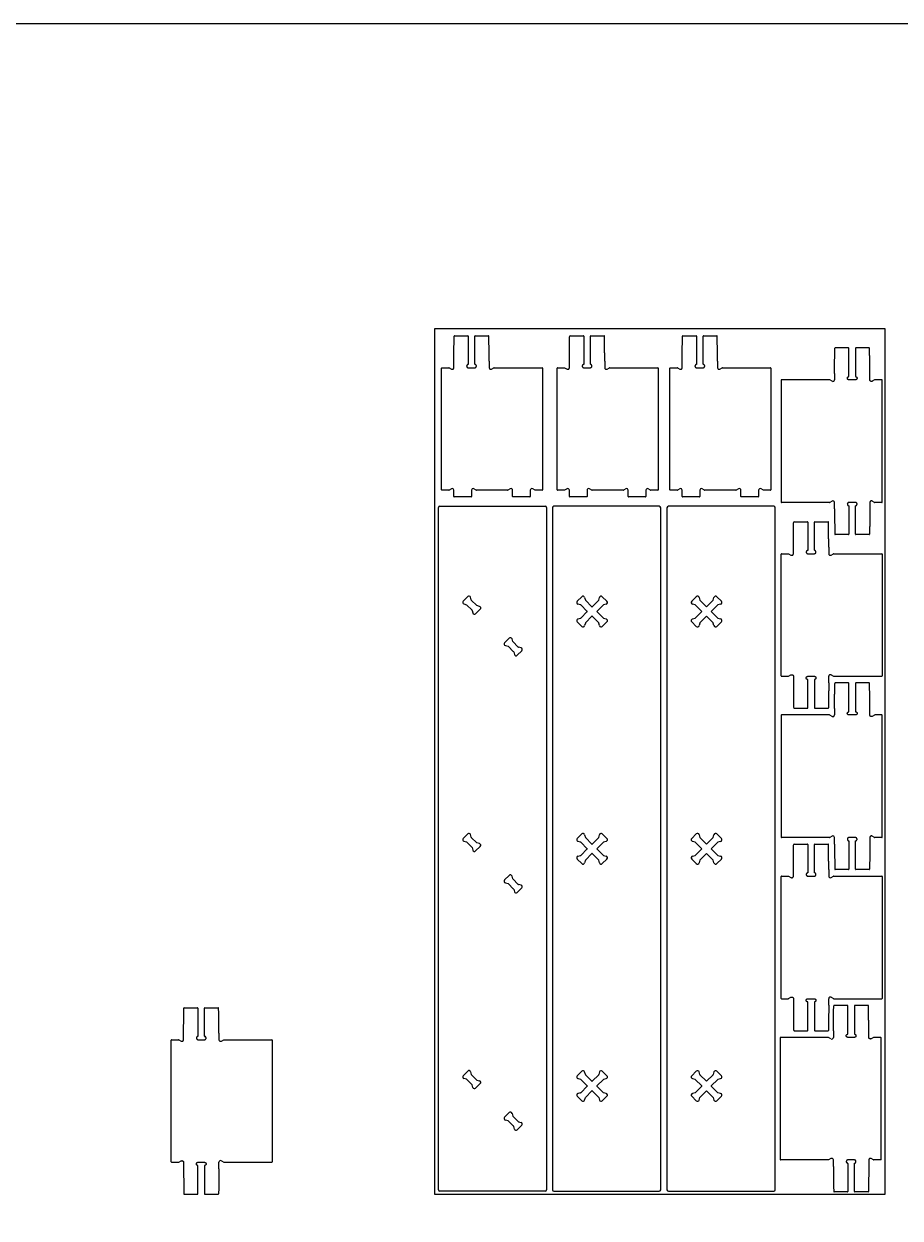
# Model space of a CAD drawing. Header units: millimetres. Extents: x -4641 to 5704, y -3753 to 2864.
# Drawn here: x 519 to 2949, y -448 to 2864 of the extents above; entities that cross this region are included whole.
import ezdxf

# ---------------------------------------------------------------- set-up
doc = ezdxf.new("R2010")
doc.units = ezdxf.units.MM
doc.header["$MEASUREMENT"] = 0
doc.layers.add('Default', color=18, linetype='Continuous', true_color=0x000000)
doc.layers.add('Layer 02', color=1, linetype='Continuous', true_color=0xff0000)

msp = doc.modelspace()

# ---------------------------------------------------------------- linework, layer by layer
at = {"layer": 'Default'}
for p, q in [((1713.5, 1998.9), (1750.6, 1998.9)), ((1751.6, 1997.9), (1751.6, 1919.7)), ((1769.9, 1919.7), (1769.9, 1997.9)), ((1770.9, 1998.9), (1808, 1998.9)), ((2034, 1998.9), (2071.2, 1998.9)), ((2072.2, 1997.9), (2072.2, 1919.7)), ((2090.5, 1919.7), (2090.5, 1997.9)), ((2091.5, 1998.9), (2128.6, 1998.9)), ((2346.7, 1998.9), (2383.8, 1998.9)), ((2384.8, 1997.9), (2384.8, 1919.7)), ((2403.1, 1919.7), (2403.1, 1997.9)), ((2404.1, 1998.9), (2441.2, 1998.9)), ((2806.3, 1965.1), (2769.2, 1965.1)), ((2807.3, 1885.9), (2807.3, 1964.1)), ((2825.6, 1964.1), (2825.6, 1885.9)), ((2863.7, 1965.1), (2826.6, 1965.1)), ((1809.8, 1928.2), (1809.8, 1910.2)), ((2130.3, 1928.2), (2130.3, 1910.2)), ((2443, 1928.2), (2443, 1910.2)), ((1677.8, 1571.2), (1677.8, 1909.2)), ((1678.8, 1910.2), (1698, 1910.2)), ((1698.5, 1910.1), (1705, 1906.3)), ((1751.8, 1910.2), (1769.8, 1910.2)), ((1816.5, 1906.3), (1823, 1910.1)), ((1823.5, 1910.2), (1956.8, 1910.2)), ((1957.8, 1909.2), (1957.8, 1571.2)), ((1998.3, 1571.2), (1998.3, 1909.2)), ((1999.3, 1910.2), (2018.5, 1910.2)), ((2019, 1910.1), (2025.6, 1906.3)), ((2072.3, 1910.2), (2090.3, 1910.2)), ((2137.1, 1906.3), (2143.6, 1910.1)), ((2144.1, 1910.2), (2277.3, 1910.2)), ((2278.3, 1909.2), (2278.3, 1571.2)), ((2311, 1571.2), (2311, 1909.2)), ((2312, 1910.2), (2331.2, 1910.2)), ((2331.7, 1910.1), (2338.2, 1906.3)), ((2385, 1910.2), (2403, 1910.2)), ((2449.7, 1906.3), (2456.3, 1910.1)), ((2456.7, 1910.2), (2590, 1910.2)), ((2591, 1909.2), (2591, 1571.2)), ((2767.5, 1894.4), (2767.5, 1876.4)), ((2619.5, 1875.4), (2619.5, 1537.4)), ((2753.7, 1876.4), (2620.5, 1876.4)), ((2760.7, 1872.5), (2754.2, 1876.2)), ((2825.5, 1876.4), (2807.5, 1876.4)), ((2878.7, 1876.2), (2872.2, 1872.5)), ((2898.5, 1876.4), (2879.2, 1876.4)), ((2899.5, 1537.4), (2899.5, 1875.4)), ((1698, 1570.2), (1678.8, 1570.2)), ((1705, 1574.1), (1698.5, 1570.3)), ((1711.8, 1553.2), (1711.8, 1570.2)), ((1760.8, 1570.2), (1760.8, 1553.2)), ((1774, 1570.3), (1767.5, 1574.1)), ((1861, 1570.2), (1774.5, 1570.2)), ((1868, 1574.1), (1861.5, 1570.3)), ((1874.8, 1553.2), (1874.8, 1570.2)), ((1923.8, 1570.2), (1923.8, 1553.2)), ((1937, 1570.3), (1930.5, 1574.1)), ((1956.8, 1570.2), (1937.5, 1570.2)), ((2018.5, 1570.2), (1999.3, 1570.2)), ((2025.6, 1574.1), (2019, 1570.3)), ((2032.3, 1553.2), (2032.3, 1570.2)), ((2081.3, 1570.2), (2081.3, 1553.2)), ((2094.6, 1570.3), (2088.1, 1574.1)), ((2181.5, 1570.2), (2095.1, 1570.2)), ((2188.6, 1574.1), (2182, 1570.3)), ((2195.3, 1553.2), (2195.3, 1570.2)), ((2244.3, 1570.2), (2244.3, 1553.2)), ((2257.6, 1570.3), (2251.1, 1574.1)), ((2277.3, 1570.2), (2258.1, 1570.2)), ((2331.2, 1570.2), (2312, 1570.2)), ((2338.2, 1574.1), (2331.7, 1570.3)), ((2345, 1553.2), (2345, 1570.2)), ((2394, 1570.2), (2394, 1553.2)), ((2407.3, 1570.3), (2400.7, 1574.1)), ((2494.2, 1570.2), (2407.7, 1570.2)), ((2501.2, 1574.1), (2494.7, 1570.3)), ((2508, 1553.2), (2508, 1570.2)), ((2557, 1570.2), (2557, 1553.2)), ((2570.3, 1570.3), (2563.7, 1574.1)), ((2590, 1570.2), (2570.7, 1570.2)), ((1759.8, 1552.2), (1712.8, 1552.2)), ((1922.8, 1552.2), (1875.8, 1552.2)), ((2281.4, 1525.9), (1989.4, 1525.9)), ((2080.3, 1552.2), (2033.3, 1552.2)), ((2243.3, 1552.2), (2196.3, 1552.2)), ((2598.9, 1525.9), (2306.9, 1525.9)), ((2393, 1552.2), (2346, 1552.2)), ((2556, 1552.2), (2509, 1552.2)), ((2753.7, 1536.4), (2620.5, 1536.4)), ((2760.7, 1540.3), (2754.2, 1536.5)), ((2767.5, 1518.4), (2767.5, 1536.4)), ((2807.3, 1526.9), (2807.3, 1448.6)), ((2825.5, 1536.4), (2807.5, 1536.4)), ((2825.6, 1448.6), (2825.6, 1526.9)), ((2878.7, 1536.5), (2872.2, 1540.3)), ((2898.5, 1536.4), (2879.2, 1536.4)), ((1985.4, 1521.9), (1985.4, -370.1)), ((2285.4, -370.1), (2285.4, 1521.9)), ((2302.9, 1521.9), (2302.9, -370.1)), ((2602.9, -370.1), (2602.9, 1521.9)), ((2655.2, 1483), (2692.3, 1483)), ((2693.3, 1482), (2693.3, 1403.7)), ((2711.6, 1403.7), (2711.6, 1482)), ((2712.6, 1483), (2749.7, 1483)), ((2806.3, 1447.6), (2769.2, 1447.6)), ((2863.7, 1447.6), (2826.6, 1447.6)), ((2619.5, 1055.3), (2619.5, 1393.3)), ((2620.5, 1394.3), (2639.7, 1394.3)), ((2640.2, 1394.1), (2646.7, 1390.4)), ((2693.5, 1394.3), (2711.5, 1394.3)), ((2751.5, 1412.3), (2751.5, 1394.3)), ((2758.2, 1390.4), (2764.7, 1394.1)), ((2765.2, 1394.3), (2898.5, 1394.3)), ((2899.5, 1393.3), (2899.5, 1055.3)), ((1750.2, 1275.4), (1737.5, 1262.7)), ((1759.9, 1266), (1758, 1273.3)), ((1775.3, 1250.5), (1760.2, 1265.7)), ((2054, 1262.3), (2066.7, 1275)), ((2074.5, 1272.9), (2076.5, 1265.6)), ((2076.7, 1265.2), (2094.9, 1247.1)), ((2095.4, 1247.1), (2113.6, 1265.2)), ((2113.8, 1265.6), (2115.7, 1272.9)), ((2123.5, 1275), (2136.2, 1262.3)), ((2371.4, 1262.3), (2384.2, 1275)), ((2391.9, 1272.9), (2393.9, 1265.6)), ((2394.1, 1265.2), (2412.3, 1247.1)), ((2412.8, 1247.1), (2431, 1265.2)), ((2431.2, 1265.6), (2433.2, 1272.9)), ((2440.9, 1275), (2453.7, 1262.3)), ((1739.6, 1254.9), (1746.8, 1252.9)), ((1747.2, 1252.7), (1762.4, 1237.5)), ((1762.6, 1237.2), (1764.6, 1229.9)), ((1772.3, 1227.8), (1785.1, 1240.5)), ((1783, 1248.3), (1775.7, 1250.3)), ((2063.4, 1252.5), (2056.1, 1254.5)), ((2081.9, 1234.1), (2063.8, 1252.3)), ((2063.8, 1215.4), (2081.9, 1233.6)), ((2126.5, 1252.3), (2108.3, 1234.1)), ((2108.3, 1233.6), (2126.5, 1215.4)), ((2134.2, 1254.5), (2126.9, 1252.5)), ((2380.8, 1252.5), (2373.5, 1254.5)), ((2399.4, 1234.1), (2381.2, 1252.3)), ((2381.2, 1215.4), (2399.4, 1233.6)), ((2443.9, 1252.3), (2425.7, 1234.1)), ((2425.7, 1233.6), (2443.9, 1215.4)), ((2451.6, 1254.5), (2444.3, 1252.5)), ((2066.7, 1192.8), (2054, 1205.5)), ((2056.1, 1213.3), (2063.4, 1215.2)), ((2076.5, 1202.1), (2074.5, 1194.8)), ((2094.9, 1220.7), (2076.7, 1202.5)), ((2113.6, 1202.5), (2095.4, 1220.7)), ((2115.7, 1194.8), (2113.8, 1202.1)), ((2136.2, 1205.5), (2123.5, 1192.8)), ((2126.9, 1215.2), (2134.2, 1213.3)), ((2384.2, 1192.8), (2371.4, 1205.5)), ((2373.5, 1213.3), (2380.8, 1215.2)), ((2393.9, 1202.1), (2391.9, 1194.8)), ((2412.3, 1220.7), (2394.1, 1202.5)), ((2431, 1202.5), (2412.8, 1220.7)), ((2433.2, 1194.8), (2431.2, 1202.1)), ((2453.7, 1205.5), (2440.9, 1192.8)), ((2444.3, 1215.2), (2451.6, 1213.3)), ((1865.5, 1160.1), (1852.7, 1147.4)), ((1854.8, 1139.6), (1862.1, 1137.7)), ((1862.5, 1137.5), (1877.6, 1122.3)), ((1875.2, 1150.8), (1873.2, 1158.1)), ((1890.6, 1135.2), (1875.4, 1150.4)), ((1898.2, 1133.1), (1891, 1135)), ((1877.9, 1121.9), (1879.8, 1114.6)), ((1887.6, 1112.5), (1900.3, 1125.3)), ((2620.5, 1054.3), (2639.7, 1054.3)), ((2640.2, 1054.4), (2646.7, 1058.2)), ((2693.3, 966.5), (2693.3, 1044.8)), ((2693.5, 1054.3), (2711.5, 1054.3)), ((2711.6, 1044.8), (2711.6, 966.5)), ((2751.5, 1036.3), (2751.5, 1054.3)), ((2758.2, 1058.2), (2764.7, 1054.4)), ((2765.2, 1054.3), (2898.5, 1054.3)), ((2806.3, 1035.7), (2769.2, 1035.7)), ((2807.3, 956.4), (2807.3, 1034.7)), ((2825.6, 1034.7), (2825.6, 956.4)), ((2863.7, 1035.7), (2826.6, 1035.7)), ((2655.2, 965.5), (2692.3, 965.5)), ((2712.6, 965.5), (2749.7, 965.5)), ((2767.5, 965), (2767.5, 947)), ((2619.5, 946), (2619.5, 608)), ((2753.7, 947), (2620.5, 947)), ((2760.7, 943.1), (2754.2, 946.8)), ((2825.5, 947), (2807.5, 947)), ((2878.7, 946.8), (2872.2, 943.1)), ((2898.5, 947), (2879.2, 947)), ((2899.5, 608), (2899.5, 946)), ((1750.2, 617.4), (1737.5, 604.6)), ((1739.6, 596.9), (1746.8, 594.9)), ((1759.9, 608), (1758, 615.3)), ((1775.3, 592.5), (1760.2, 607.6)), ((2054, 604.2), (2066.7, 617)), ((2063.4, 594.5), (2056.1, 596.5)), ((2074.5, 614.9), (2076.5, 607.6)), ((2076.7, 607.2), (2094.9, 589)), ((2095.4, 589), (2113.6, 607.2)), ((2113.8, 607.6), (2115.7, 614.9)), ((2123.5, 617), (2136.2, 604.2)), ((2134.2, 596.5), (2126.9, 594.5)), ((2371.4, 604.2), (2384.2, 617)), ((2380.8, 594.5), (2373.5, 596.5)), ((2391.9, 614.9), (2393.9, 607.6)), ((2394.1, 607.2), (2412.3, 589)), ((2412.8, 589), (2431, 607.2)), ((2431.2, 607.6), (2433.2, 614.9)), ((2440.9, 617), (2453.7, 604.2)), ((2451.6, 596.5), (2444.3, 594.5)), ((2753.7, 607), (2620.5, 607)), ((2760.7, 610.9), (2754.2, 607.1)), ((2767.5, 589), (2767.5, 607)), ((2807.3, 597.5), (2807.3, 519.2)), ((2825.5, 607), (2807.5, 607)), ((2825.6, 519.2), (2825.6, 597.5)), ((2878.7, 607.1), (2872.2, 610.9)), ((2898.5, 607), (2879.2, 607)), ((1747.2, 594.7), (1762.4, 579.5)), ((1762.6, 579.2), (1764.6, 571.9)), ((1772.3, 569.8), (1785.1, 582.5)), ((1783, 590.3), (1775.7, 592.3)), ((2081.9, 576.1), (2063.8, 594.3)), ((2063.8, 557.4), (2081.9, 575.6)), ((2126.5, 594.3), (2108.3, 576.1)), ((2108.3, 575.6), (2126.5, 557.4)), ((2399.4, 576.1), (2381.2, 594.3)), ((2381.2, 557.4), (2399.4, 575.6)), ((2443.9, 594.3), (2425.7, 576.1)), ((2425.7, 575.6), (2443.9, 557.4)), ((2655.2, 588.8), (2692.3, 588.8)), ((2693.3, 587.8), (2693.3, 509.5)), ((2711.6, 509.5), (2711.6, 587.8)), ((2712.6, 588.8), (2749.7, 588.8)), ((2066.7, 534.7), (2054, 547.5)), ((2056.1, 555.2), (2063.4, 557.2)), ((2076.5, 544.1), (2074.5, 536.8)), ((2094.9, 562.7), (2076.7, 544.5)), ((2113.6, 544.5), (2095.4, 562.7)), ((2115.7, 536.8), (2113.8, 544.1)), ((2136.2, 547.5), (2123.5, 534.7)), ((2126.9, 557.2), (2134.2, 555.2)), ((2384.2, 534.7), (2371.4, 547.5)), ((2373.5, 555.2), (2380.8, 557.2)), ((2393.9, 544.1), (2391.9, 536.8)), ((2412.3, 562.7), (2394.1, 544.5)), ((2431, 544.5), (2412.8, 562.7)), ((2433.2, 536.8), (2431.2, 544.1)), ((2453.7, 547.5), (2440.9, 534.7)), ((2444.3, 557.2), (2451.6, 555.2)), ((1865.5, 502.1), (1852.7, 489.4)), ((1875.2, 492.8), (1873.2, 500)), ((2619.5, 161.1), (2619.5, 499.1)), ((2620.5, 500.1), (2639.7, 500.1)), ((2640.2, 499.9), (2646.7, 496.2)), ((2693.5, 500.1), (2711.5, 500.1)), ((2751.5, 518.1), (2751.5, 500.1)), ((2758.2, 496.2), (2764.7, 499.9)), ((2765.2, 500.1), (2898.5, 500.1)), ((2806.3, 518.2), (2769.2, 518.2)), ((2863.7, 518.2), (2826.6, 518.2)), ((2899.5, 499.1), (2899.5, 161.1)), ((1854.8, 481.6), (1862.1, 479.7)), ((1862.5, 479.4), (1877.6, 464.3)), ((1890.6, 477.2), (1875.4, 492.4)), ((1877.9, 463.9), (1879.8, 456.6)), ((1887.6, 454.5), (1900.3, 467.3)), ((1898.2, 475), (1891, 477)), ((964, 135.2), (1001.1, 135.2)), ((1002.1, 134.2), (1002.1, 55.9)), ((1020.4, 55.9), (1020.4, 134.2)), ((1021.4, 135.2), (1058.5, 135.2)), ((2620.5, 160.1), (2639.7, 160.1)), ((2640.2, 160.2), (2646.7, 164)), ((2693.3, 72.3), (2693.3, 150.6)), ((2693.5, 160.1), (2711.5, 160.1)), ((2711.6, 150.6), (2711.6, 72.3)), ((2751.5, 142.1), (2751.5, 160.1)), ((2758.2, 164), (2764.7, 160.2)), ((2765.2, 160.1), (2898.5, 160.1)), ((2803.3, 141.5), (2766.2, 141.5)), ((2804.3, 62.2), (2804.3, 140.5)), ((2822.6, 140.5), (2822.6, 62.2)), ((2860.7, 141.5), (2823.6, 141.5)), ((2655.2, 71.3), (2692.3, 71.3)), ((2712.6, 71.3), (2749.7, 71.3)), ((2764.5, 70.8), (2764.5, 52.8)), ((928.3, -292.6), (928.3, 45.4)), ((929.3, 46.4), (948.5, 46.4)), ((949, 46.3), (955.5, 42.5)), ((1002.3, 46.4), (1020.3, 46.4)), ((1060.3, 64.4), (1060.3, 46.4)), ((1067, 42.5), (1073.5, 46.3)), ((1074, 46.4), (1207.3, 46.4)), ((1208.3, 45.4), (1208.3, -292.6)), ((2616.5, 51.8), (2616.5, -286.2)), ((2750.7, 52.8), (2617.5, 52.8)), ((2757.7, 48.9), (2751.2, 52.6)), ((2822.5, 52.8), (2804.5, 52.8)), ((2875.7, 52.6), (2869.2, 48.9)), ((2895.5, 52.8), (2876.2, 52.8)), ((2896.5, -286.2), (2896.5, 51.8)), ((1737.5, -53.4), (1750.2, -40.6)), ((1746.8, -63.1), (1739.6, -61.1)), ((1762.4, -78.5), (1747.2, -63.3)), ((1758, -42.7), (1759.9, -50)), ((1760.2, -50.4), (1775.3, -65.5)), ((1775.7, -65.8), (1783, -67.7)), ((2066.7, -41), (2054, -53.8)), ((2056.1, -61.6), (2063.4, -63.5)), ((2063.8, -63.7), (2081.9, -81.9)), ((2076.5, -50.4), (2074.5, -43.1)), ((2094.9, -69), (2076.7, -50.8)), ((2113.6, -50.8), (2095.4, -69)), ((2108.3, -81.9), (2126.5, -63.7)), ((2115.7, -43.1), (2113.8, -50.4)), ((2136.2, -53.8), (2123.5, -41)), ((2126.9, -63.5), (2134.2, -61.6)), ((2384.2, -41), (2371.4, -53.8)), ((2373.5, -61.6), (2380.8, -63.5)), ((2381.2, -63.7), (2399.4, -81.9)), ((2393.9, -50.4), (2391.9, -43.1)), ((2412.3, -69), (2394.1, -50.8)), ((2431, -50.8), (2412.8, -69)), ((2425.7, -81.9), (2443.9, -63.7)), ((2433.2, -43.1), (2431.2, -50.4)), ((2453.7, -53.8), (2440.9, -41)), ((2444.3, -63.5), (2451.6, -61.6)), ((1764.6, -86.1), (1762.6, -78.9)), ((1785.1, -75.5), (1772.3, -88.2)), ((2081.9, -82.4), (2063.8, -100.6)), ((2076.7, -113.5), (2094.9, -95.4)), ((2095.4, -95.4), (2113.6, -113.5)), ((2126.5, -100.6), (2108.3, -82.4)), ((2399.4, -82.4), (2381.2, -100.6)), ((2394.1, -113.5), (2412.3, -95.4)), ((2412.8, -95.4), (2431, -113.5)), ((2443.9, -100.6), (2425.7, -82.4)), ((2054, -110.6), (2066.7, -123.3)), ((2063.4, -100.8), (2056.1, -102.8)), ((2074.5, -121.2), (2076.5, -113.9)), ((2113.8, -113.9), (2115.7, -121.2)), ((2123.5, -123.3), (2136.2, -110.6)), ((2134.2, -102.8), (2126.9, -100.8)), ((2371.4, -110.6), (2384.2, -123.3)), ((2380.8, -100.8), (2373.5, -102.8)), ((2391.9, -121.2), (2393.9, -113.9)), ((2431.2, -113.9), (2433.2, -121.2)), ((2440.9, -123.3), (2453.7, -110.6)), ((2451.6, -102.8), (2444.3, -100.8)), ((1852.7, -168.6), (1865.5, -155.9)), ((1873.2, -158), (1875.2, -165.3)), ((1862.1, -178.4), (1854.8, -176.4)), ((1877.6, -193.7), (1862.5, -178.6)), ((1875.4, -165.6), (1890.6, -180.8)), ((1879.8, -201.4), (1877.9, -194.1)), ((1900.3, -190.8), (1887.6, -203.5)), ((1891, -181), (1898.2, -183)), ((929.3, -293.6), (948.5, -293.6)), ((949, -293.4), (955.5, -289.7)), ((1002.3, -293.6), (1020.3, -293.6)), ((1060.3, -311.6), (1060.3, -293.6)), ((1067, -289.7), (1073.5, -293.4)), ((1074, -293.6), (1207.3, -293.6)), ((2750.7, -287.2), (2617.5, -287.2)), ((2757.7, -283.3), (2751.2, -287.1)), ((2764.5, -305.2), (2764.5, -287.2)), ((2804.3, -296.7), (2804.3, -375)), ((2822.5, -287.2), (2804.5, -287.2)), ((2822.6, -375), (2822.6, -296.7)), ((2875.7, -287.1), (2869.2, -283.3)), ((2895.5, -287.2), (2876.2, -287.2)), ((1002.1, -381.3), (1002.1, -303)), ((1020.4, -303), (1020.4, -381.3)), ((964, -382.3), (1001.1, -382.3)), ((1021.4, -382.3), (1058.5, -382.3)), ((1989.4, -374.1), (2281.4, -374.1)), ((2306.9, -374.1), (2598.9, -374.1)), ((2803.3, -376), (2766.2, -376)), ((2860.7, -376), (2823.6, -376))]:
    msp.add_line(p, q, dxfattribs=at)
for points in [[(1672.9, 1526.3), (1964.9, 1526.3)], [(1668.9, -369.7), (1668.9, 1522.3)], [(1968.9, 1522.3), (1968.9, -369.7)], [(1964.9, -373.7), (1672.9, -373.7)]]:
    msp.add_lwpolyline(points, dxfattribs=at)
for centre, radius, start, end in [((1713.5, 1997.9), 1, 90, 179.3999), ((1750.6, 1997.9), 1, 0, 90), ((1770.9, 1997.9), 1, 90, 180), ((1808, 1997.9), 1, 0.6001, 90), ((2034, 1997.9), 1, 90, 179.3999), ((2071.2, 1997.9), 1, 0, 90), ((2091.5, 1997.9), 1, 90, 180), ((2128.6, 1997.9), 1, 0.6001, 90), ((2346.7, 1997.9), 1, 90, 179.3999), ((2383.8, 1997.9), 1, 0, 90), ((2404.1, 1997.9), 1, 90, 180), ((2441.2, 1997.9), 1, 0.6001, 90), ((2769.2, 1964.1), 1, 90, 179.3999), ((2806.3, 1964.1), 1, 0, 90), ((2826.6, 1964.1), 1, 90, 180), ((2863.7, 1964.1), 1, 0.6001, 90), ((1678.8, 1909.2), 1, 90, 180), ((1698, 1909.2), 1, 60.0416, 89.9999), ((1770.4, 1919.7), 0.5, 180, 264.2608), ((1814.3, 1910.2), 4.5, 180, 299.9585), ((1823.5, 1909.2), 1, 90.0001, 119.9584), ((1956.8, 1909.2), 1, 0, 90), ((1999.3, 1909.2), 1, 90, 180), ((2018.5, 1909.2), 1, 60.0416, 89.9999), ((2091, 1919.7), 0.5, 180, 264.2608), ((2134.8, 1910.2), 4.5, 180, 299.9585), ((2144.1, 1909.2), 1, 90.0001, 119.9584), ((2277.3, 1909.2), 1, 0, 90), ((2312, 1909.2), 1, 90, 180), ((2331.2, 1909.2), 1, 60.0416, 89.9999), ((2403.6, 1919.7), 0.5, 180, 264.2608), ((2447.5, 1910.2), 4.5, 180, 299.9585), ((2456.7, 1909.2), 1, 90.0001, 119.9584), ((2590, 1909.2), 1, 0, 90), ((2620.5, 1875.4), 1, 90, 180), ((2753.7, 1875.4), 1, 60.0416, 89.9999), ((2763, 1876.4), 4.5, 240.0415, 0), ((2806.8, 1885.9), 0.5, 275.7392, 360), ((2879.2, 1875.4), 1, 90.0001, 119.9584), ((2898.5, 1875.4), 1, 0, 90), ((1678.8, 1571.2), 1, 180, 270), ((1698, 1571.2), 1, 270, 299.9584), ((1707.3, 1570.2), 4.5, 360, 119.9585), ((1765.3, 1570.2), 4.5, 60.0415, 180), ((1774.5, 1571.2), 1, 240.0416, 270), ((1861, 1571.2), 1, 270, 299.9584), ((1870.3, 1570.2), 4.5, 360, 119.9585), ((1928.3, 1570.2), 4.5, 60.0415, 180), ((1937.5, 1571.2), 1, 240.0416, 270), ((1956.8, 1571.2), 1, 270, 0), ((1999.3, 1571.2), 1, 180, 270), ((2018.5, 1571.2), 1, 270, 299.9584), ((2027.8, 1570.2), 4.5, 360, 119.9585), ((2085.8, 1570.2), 4.5, 60.0415, 180), ((2095.1, 1571.2), 1, 240.0416, 270), ((2181.5, 1571.2), 1, 270, 299.9584), ((2190.8, 1570.2), 4.5, 360, 119.9585), ((2248.8, 1570.2), 4.5, 60.0415, 180), ((2258.1, 1571.2), 1, 240.0416, 270), ((2277.3, 1571.2), 1, 270, 0), ((2312, 1571.2), 1, 180, 270), ((2331.2, 1571.2), 1, 270, 299.9584), ((2340.5, 1570.2), 4.5, 360, 119.9585), ((2398.5, 1570.2), 4.5, 60.0415, 180), ((2407.7, 1571.2), 1, 240.0416, 270), ((2494.2, 1571.2), 1, 270, 299.9584), ((2503.5, 1570.2), 4.5, 360, 119.9585), ((2561.5, 1570.2), 4.5, 60.0415, 180), ((2570.7, 1571.2), 1, 240.0416, 270), ((2590, 1571.2), 1, 270, 0), ((1672.9, 1522.3), 4, 90, 180), ((1712.8, 1553.2), 1, 180, 270), ((1759.8, 1553.2), 1, 270, 0), ((1875.8, 1553.2), 1, 180, 270), ((1922.8, 1553.2), 1, 270, 360), ((1964.9, 1522.3), 4, 360, 90), ((1989.4, 1521.9), 4, 90, 180), ((2033.3, 1553.2), 1, 180, 270), ((2080.3, 1553.2), 1, 270, 0), ((2196.3, 1553.2), 1, 180, 270), ((2243.3, 1553.2), 1, 270, 360), ((2281.4, 1521.9), 4, 0, 90), ((2306.9, 1521.9), 4, 90, 180), ((2346, 1553.2), 1, 180, 270), ((2393, 1553.2), 1, 270, 0), ((2509, 1553.2), 1, 180, 270), ((2556, 1553.2), 1, 270, 360), ((2598.9, 1521.9), 4, 0, 90), ((2620.5, 1537.4), 1, 180, 270), ((2753.7, 1537.4), 1, 270.0001, 299.9584), ((2763, 1536.4), 4.5, 360, 119.9585), ((2806.8, 1526.9), 0.5, 0, 84.2608), ((2879.2, 1537.4), 1, 240.0416, 269.9999), ((2898.5, 1537.4), 1, 270, 360), ((2655.2, 1482), 1, 90, 179.3999), ((2692.3, 1482), 1, 0, 90), ((2712.6, 1482), 1, 90, 180), ((2749.7, 1482), 1, 0.6001, 90), ((2769.2, 1448.6), 1, 180.6001, 270), ((2806.3, 1448.6), 1, 270, 360), ((2826.6, 1448.6), 1, 180, 270), ((2863.7, 1448.6), 1, 270, 359.3999), ((2620.5, 1393.3), 1, 90, 180), ((2639.7, 1393.3), 1, 60.0416, 89.9999), ((2712.1, 1403.7), 0.5, 180, 264.2608), ((2756, 1394.3), 4.5, 180, 299.9585), ((2765.2, 1393.3), 1, 90.0001, 119.9584), ((2898.5, 1393.3), 1, 0, 90), ((1740.8, 1259.4), 4.65, 135, 254.9584), ((1753.5, 1272.1), 4.65, 15.0415, 135), ((1760.8, 1266.3), 0.85, 195.0416, 225), ((2057.3, 1259), 4.65, 135, 194.9793), ((2070, 1271.7), 4.65, 15.0415, 135), ((2077.3, 1265.8), 0.85, 195.0416, 225), ((2113, 1265.8), 0.85, 315, 344.9584), ((2120.2, 1271.7), 4.65, 104.9793, 164.9585), ((2120.2, 1271.7), 4.65, 45, 104.9793), ((2133, 1259), 4.65, 285.0415, 45), ((2374.7, 1259), 4.65, 135, 194.9793), ((2387.5, 1271.7), 4.65, 15.0415, 135), ((2394.7, 1265.8), 0.85, 195.0416, 225), ((2430.4, 1265.8), 0.85, 315, 344.9584), ((2437.7, 1271.7), 4.65, 104.9793, 164.9585), ((2437.7, 1271.7), 4.65, 45, 104.9793), ((2450.4, 1259), 4.65, 285.0415, 45), ((1746.6, 1252.1), 0.85, 45, 74.9584), ((1761.8, 1236.9), 0.85, 15.0416, 45), ((1769, 1231.1), 4.65, 195.0415, 315), ((1775.9, 1251.1), 0.85, 225, 254.9584), ((1781.8, 1243.8), 4.65, 14.9793, 74.9585), ((1781.8, 1243.8), 4.65, 315, 14.9793), ((2057.3, 1259), 4.65, 194.9793, 254.9585), ((2063.2, 1251.7), 0.85, 45, 74.9584), ((2081.7, 1233.9), 0.35, 315, 45), ((2095.1, 1247.3), 0.35, 225, 315), ((2108.6, 1233.9), 0.35, 135, 225), ((2127.1, 1251.7), 0.85, 105.0416, 135), ((2374.7, 1259), 4.65, 194.9793, 254.9585), ((2380.6, 1251.7), 0.85, 45, 74.9584), ((2399.1, 1233.9), 0.35, 315, 45), ((2412.6, 1247.3), 0.35, 225, 315), ((2426, 1233.9), 0.35, 135, 225), ((2444.5, 1251.7), 0.85, 105.0416, 135), ((2057.3, 1208.8), 4.65, 105.0415, 225), ((2063.2, 1216), 0.85, 285.0416, 315), ((2070, 1196), 4.65, 225, 284.9793), ((2070, 1196), 4.65, 284.9793, 344.9585), ((2077.3, 1201.9), 0.85, 135, 164.9584), ((2095.1, 1220.4), 0.35, 45, 135), ((2113, 1201.9), 0.85, 15.0416, 45), ((2120.2, 1196), 4.65, 195.0415, 315), ((2127.1, 1216), 0.85, 225, 254.9584), ((2133, 1208.8), 4.65, 14.9793, 74.9585), ((2133, 1208.8), 4.65, 315, 14.9793), ((2374.7, 1208.8), 4.65, 105.0415, 225), ((2380.6, 1216), 0.85, 285.0416, 315), ((2387.5, 1196), 4.65, 225, 284.9793), ((2387.5, 1196), 4.65, 284.9793, 344.9585), ((2394.7, 1201.9), 0.85, 135, 164.9584), ((2412.6, 1220.4), 0.35, 45, 135), ((2430.4, 1201.9), 0.85, 15.0416, 45), ((2437.7, 1196), 4.65, 195.0415, 315), ((2444.5, 1216), 0.85, 225, 254.9584), ((2450.4, 1208.8), 4.65, 14.9793, 74.9585), ((2450.4, 1208.8), 4.65, 315, 14.9793), ((1868.7, 1156.8), 4.65, 15.0415, 135), ((1856, 1144.1), 4.65, 135, 254.9584), ((1861.9, 1136.9), 0.85, 45, 74.9584), ((1876, 1151), 0.85, 195.0416, 225), ((1891.2, 1135.8), 0.85, 225, 254.9584), ((1897, 1128.6), 4.65, 14.9793, 74.9585), ((1897, 1128.6), 4.65, 315, 14.9793), ((1877, 1121.7), 0.85, 15.0416, 45), ((1884.3, 1115.8), 4.65, 195.0415, 315), ((2620.5, 1055.3), 1, 180, 270), ((2639.7, 1055.3), 1, 270.0001, 299.9584), ((2712.1, 1044.8), 0.5, 95.7392, 180), ((2756, 1054.3), 4.5, 60.0415, 180), ((2765.2, 1055.3), 1, 240.0416, 269.9999), ((2769.2, 1034.7), 1, 90, 179.3999), ((2806.3, 1034.7), 1, 0, 90), ((2826.6, 1034.7), 1, 90, 180), ((2863.7, 1034.7), 1, 0.6001, 90), ((2898.5, 1055.3), 1, 270, 0), ((2655.2, 966.5), 1, 180.6001, 270), ((2692.3, 966.5), 1, 270, 360), ((2712.6, 966.5), 1, 180, 270), ((2749.7, 966.5), 1, 270, 359.3999), ((2620.5, 946), 1, 90, 180), ((2753.7, 946), 1, 60.0416, 89.9999), ((2763, 947), 4.5, 240.0415, 0), ((2806.8, 956.4), 0.5, 275.7392, 360), ((2879.2, 946), 1, 90.0001, 119.9584), ((2898.5, 946), 1, 0, 90), ((1740.8, 601.4), 4.65, 135, 254.9584), ((1753.5, 614.1), 4.65, 15.0415, 135), ((1760.8, 608.2), 0.85, 195.0416, 225), ((2057.3, 601), 4.65, 135, 194.9793), ((2057.3, 601), 4.65, 194.9793, 254.9585), ((2070, 613.7), 4.65, 15.0415, 135), ((2077.3, 607.8), 0.85, 195.0416, 225), ((2113, 607.8), 0.85, 315, 344.9584), ((2120.2, 613.7), 4.65, 104.9793, 164.9585), ((2120.2, 613.7), 4.65, 45, 104.9793), ((2133, 601), 4.65, 285.0415, 45), ((2374.7, 601), 4.65, 135, 194.9793), ((2374.7, 601), 4.65, 194.9793, 254.9585), ((2387.5, 613.7), 4.65, 15.0415, 135), ((2394.7, 607.8), 0.85, 195.0416, 225), ((2430.4, 607.8), 0.85, 315, 344.9584), ((2437.7, 613.7), 4.65, 104.9793, 164.9585), ((2437.7, 613.7), 4.65, 45, 104.9793), ((2450.4, 601), 4.65, 285.0415, 45), ((2620.5, 608), 1, 180, 270), ((2753.7, 608), 1, 270.0001, 299.9584), ((2763, 607), 4.5, 360, 119.9585), ((2806.8, 597.5), 0.5, 0, 84.2608), ((2879.2, 608), 1, 240.0416, 269.9999), ((2898.5, 608), 1, 270, 360), ((1746.6, 594.1), 0.85, 45, 74.9584), ((1761.8, 578.9), 0.85, 15.0416, 45), ((1769, 573.1), 4.65, 195.0415, 315), ((1775.9, 593.1), 0.85, 225, 254.9584), ((1781.8, 585.8), 4.65, 14.9793, 74.9585), ((1781.8, 585.8), 4.65, 315, 14.9793), ((2063.2, 593.7), 0.85, 45, 74.9584), ((2081.7, 575.9), 0.35, 315, 45), ((2095.1, 589.3), 0.35, 225, 315), ((2108.6, 575.9), 0.35, 135, 225), ((2127.1, 593.7), 0.85, 105.0416, 135), ((2380.6, 593.7), 0.85, 45, 74.9584), ((2399.1, 575.9), 0.35, 315, 45), ((2412.6, 589.3), 0.35, 225, 315), ((2426, 575.9), 0.35, 135, 225), ((2444.5, 593.7), 0.85, 105.0416, 135), ((2655.2, 587.8), 1, 90, 179.3999), ((2692.3, 587.8), 1, 0, 90), ((2712.6, 587.8), 1, 90, 180), ((2749.7, 587.8), 1, 0.6001, 90), ((2057.3, 550.8), 4.65, 105.0415, 225), ((2063.2, 558), 0.85, 285.0416, 315), ((2070, 538), 4.65, 225, 284.9793), ((2070, 538), 4.65, 284.9793, 344.9585), ((2077.3, 543.9), 0.85, 135, 164.9584), ((2095.1, 562.4), 0.35, 45, 135), ((2113, 543.9), 0.85, 15.0416, 45), ((2120.2, 538), 4.65, 195.0415, 315), ((2127.1, 558), 0.85, 225, 254.9584), ((2133, 550.8), 4.65, 14.9793, 74.9585), ((2133, 550.8), 4.65, 315, 14.9793), ((2374.7, 550.8), 4.65, 105.0415, 225), ((2380.6, 558), 0.85, 285.0416, 315), ((2387.5, 538), 4.65, 225, 284.9793), ((2387.5, 538), 4.65, 284.9793, 344.9585), ((2394.7, 543.9), 0.85, 135, 164.9584), ((2412.6, 562.4), 0.35, 45, 135), ((2430.4, 543.9), 0.85, 15.0416, 45), ((2437.7, 538), 4.65, 195.0415, 315), ((2444.5, 558), 0.85, 225, 254.9584), ((2450.4, 550.8), 4.65, 14.9793, 74.9585), ((2450.4, 550.8), 4.65, 315, 14.9793), ((1868.7, 498.8), 4.65, 15.0415, 135), ((2620.5, 499.1), 1, 90, 180), ((2639.7, 499.1), 1, 60.0416, 89.9999), ((2712.1, 509.5), 0.5, 180, 264.2608), ((2756, 500.1), 4.5, 180, 299.9585), ((2765.2, 499.1), 1, 90.0001, 119.9584), ((2769.2, 519.2), 1, 180.6001, 270), ((2806.3, 519.2), 1, 270, 360), ((2826.6, 519.2), 1, 180, 270), ((2863.7, 519.2), 1, 270, 359.3999), ((2898.5, 499.1), 1, 0, 90), ((1856, 486.1), 4.65, 135, 254.9584), ((1861.9, 478.8), 0.85, 45, 74.9584), ((1876, 493), 0.85, 195.0416, 225), ((1877, 463.7), 0.85, 15.0416, 45), ((1891.2, 477.8), 0.85, 225, 254.9584), ((1897, 470.5), 4.65, 14.9793, 74.9585), ((1897, 470.5), 4.65, 315, 14.9793), ((1884.3, 457.8), 4.65, 195.0415, 315), ((964, 134.2), 1, 90, 179.3999), ((1001.1, 134.2), 1, 0, 90), ((1021.4, 134.2), 1, 90, 180), ((1058.5, 134.2), 1, 0.6001, 90), ((2620.5, 161.1), 1, 180, 270), ((2639.7, 161.1), 1, 270.0001, 299.9584), ((2712.1, 150.6), 0.5, 95.7392, 180), ((2756, 160.1), 4.5, 60.0415, 180), ((2765.2, 161.1), 1, 240.0416, 269.9999), ((2766.2, 140.5), 1, 90, 179.3999), ((2803.3, 140.5), 1, 0, 90), ((2823.6, 140.5), 1, 90, 180), ((2860.7, 140.5), 1, 0.6001, 90), ((2898.5, 161.1), 1, 270, 360), ((2655.2, 72.3), 1, 180.6001, 270), ((2692.3, 72.3), 1, 270, 360), ((2712.6, 72.3), 1, 180, 270), ((2749.7, 72.3), 1, 270, 359.3999), ((929.3, 45.4), 1, 90, 180), ((948.5, 45.4), 1, 60.0416, 89.9999), ((1020.9, 55.9), 0.5, 180, 264.2608), ((1064.8, 46.4), 4.5, 180, 299.9585), ((1074, 45.4), 1, 90.0001, 119.9584), ((1207.3, 45.4), 1, 0, 90), ((2617.5, 51.8), 1, 90, 180), ((2750.7, 51.8), 1, 60.0416, 89.9999), ((2760, 52.8), 4.5, 240.0415, 0), ((2803.8, 62.2), 0.5, 275.7392, 360), ((2876.2, 51.8), 1, 90.0001, 119.9584), ((2895.5, 51.8), 1, 0, 90), ((1740.8, -56.7), 4.65, 135, 254.9585), ((1746.6, -63.9), 0.85, 45, 74.9584), ((1753.5, -43.9), 4.65, 15.0416, 135), ((1760.8, -49.8), 0.85, 195.0416, 225), ((1775.9, -64.9), 0.85, 225, 254.9584), ((2057.3, -57.1), 4.65, 135, 254.9585), ((2063.2, -64.3), 0.85, 45, 74.9584), ((2070, -44.3), 4.65, 75.0207, 135), ((2070, -44.3), 4.65, 15.0415, 75.0207), ((2077.3, -50.2), 0.85, 195.0416, 225), ((2113, -50.2), 0.85, 315, 344.9584), ((2120.2, -44.3), 4.65, 45, 164.9585), ((2127.1, -64.3), 0.85, 105.0416, 135), ((2133, -57.1), 4.65, 285.0415, 345.0207), ((2133, -57.1), 4.65, 345.0207, 45), ((2374.7, -57.1), 4.65, 135, 254.9585), ((2380.6, -64.3), 0.85, 45, 74.9584), ((2387.5, -44.3), 4.65, 75.0207, 135), ((2387.5, -44.3), 4.65, 15.0415, 75.0207), ((2394.7, -50.2), 0.85, 195.0416, 225), ((2430.4, -50.2), 0.85, 315, 344.9584), ((2437.7, -44.3), 4.65, 45, 164.9585), ((2444.5, -64.3), 0.85, 105.0416, 135), ((2450.4, -57.1), 4.65, 285.0415, 345.0207), ((2450.4, -57.1), 4.65, 345.0207, 45), ((1761.8, -79.1), 0.85, 15.0416, 45), ((1769, -84.9), 4.65, 195.0415, 255.0207), ((1769, -84.9), 4.65, 255.0207, 315), ((1781.8, -72.2), 4.65, 315, 74.9585), ((2081.7, -82.2), 0.35, 315, 45), ((2095.1, -68.7), 0.35, 225, 315), ((2095.1, -95.6), 0.35, 45, 135), ((2108.6, -82.2), 0.35, 135, 225), ((2399.1, -82.2), 0.35, 315, 45), ((2412.6, -68.7), 0.35, 225, 315), ((2412.6, -95.6), 0.35, 45, 135), ((2426, -82.2), 0.35, 135, 225), ((2057.3, -107.3), 4.65, 165.0207, 225), ((2057.3, -107.3), 4.65, 105.0415, 165.0207), ((2063.2, -100), 0.85, 285.0416, 315), ((2070, -120), 4.65, 225, 344.9585), ((2077.3, -114.1), 0.85, 135, 164.9584), ((2113, -114.1), 0.85, 15.0416, 45), ((2120.2, -120), 4.65, 195.0415, 255.0207), ((2120.2, -120), 4.65, 255.0207, 315), ((2127.1, -100), 0.85, 225, 254.9584), ((2133, -107.3), 4.65, 315, 74.9585), ((2374.7, -107.3), 4.65, 165.0207, 225), ((2374.7, -107.3), 4.65, 105.0415, 165.0207), ((2380.6, -100), 0.85, 285.0416, 315), ((2387.5, -120), 4.65, 225, 344.9585), ((2394.7, -114.1), 0.85, 135, 164.9584), ((2430.4, -114.1), 0.85, 15.0416, 45), ((2437.7, -120), 4.65, 195.0415, 255.0207), ((2437.7, -120), 4.65, 255.0207, 315), ((2444.5, -100), 0.85, 225, 254.9584), ((2450.4, -107.3), 4.65, 315, 74.9585), ((1868.7, -159.2), 4.65, 15.0416, 135), ((1876, -165), 0.85, 195.0416, 225), ((1856, -171.9), 4.65, 135, 254.9585), ((1861.9, -179.2), 0.85, 45, 74.9584), ((1877, -194.3), 0.85, 15.0416, 45), ((1891.2, -180.2), 0.85, 225, 254.9584), ((1897, -187.5), 4.65, 315, 74.9585), ((1884.3, -200.2), 4.65, 195.0415, 255.0207), ((1884.3, -200.2), 4.65, 255.0207, 315), ((929.3, -292.6), 1, 180, 270), ((948.5, -292.6), 1, 270.0001, 299.9584), ((1064.8, -293.6), 4.5, 60.0415, 180), ((1074, -292.6), 1, 240.0416, 269.9999), ((1207.3, -292.6), 1, 270, 360), ((2617.5, -286.2), 1, 180, 270), ((2750.7, -286.2), 1, 270.0001, 299.9584), ((2760, -287.2), 4.5, 360, 119.9585), ((2803.8, -296.7), 0.5, 0, 84.2608), ((2876.2, -286.2), 1, 240.0416, 269.9999), ((2895.5, -286.2), 1, 270, 360), ((1020.9, -303), 0.5, 95.7392, 180), ((964, -381.3), 1, 180.6001, 270), ((1001.1, -381.3), 1, 270, 360), ((1021.4, -381.3), 1, 180, 270), ((1058.5, -381.3), 1, 270, 359.3999), ((1672.9, -369.7), 4, 180, 270), ((1964.9, -369.7), 4, 270, 0), ((1989.4, -370.1), 4, 180, 270), ((2281.4, -370.1), 4, 270, 360), ((2306.9, -370.1), 4, 180, 270), ((2598.9, -370.1), 4, 270, 360), ((2766.2, -375), 1, 180.6001, 270), ((2803.3, -375), 1, 270, 360), ((2823.6, -375), 1, 180, 270), ((2860.7, -375), 1, 270, 359.3999)]:
    msp.add_arc(centre, radius, start, end, dxfattribs=at)
for points in [[(1711.8, 1928.2), (1712.1, 1963.1), (1712.5, 1998)], [(1809.8, 1928.2), (1809.4, 1963.1), (1809, 1998)], [(2032.3, 1928.2), (2032.7, 1963.1), (2033, 1998)], [(2130.3, 1928.2), (2129.9, 1963.1), (2129.6, 1998)], [(2345, 1928.2), (2345.3, 1963.1), (2345.7, 1998)], [(2443, 1928.2), (2442.6, 1963.1), (2442.2, 1998)], [(2767.5, 1894.4), (2767.8, 1929.3), (2768.2, 1964.1)], [(2865.5, 1894.4), (2865.1, 1929.3), (2864.7, 1964.1)], [(2767.5, 1518.4), (2767.8, 1483.5), (2768.2, 1448.6)], [(2865.5, 1518.4), (2865.1, 1483.5), (2864.7, 1448.6)], [(2653.5, 1412.3), (2653.8, 1447.1), (2654.2, 1482)], [(2751.5, 1412.3), (2751.1, 1447.1), (2750.7, 1482)], [(2653.5, 1036.3), (2653.8, 1001.4), (2654.2, 966.5)], [(2751.5, 1036.3), (2751.1, 1001.4), (2750.7, 966.5)], [(2767.5, 965), (2767.8, 999.8), (2768.2, 1034.7)], [(2865.5, 965), (2865.1, 999.8), (2864.7, 1034.7)], [(2653.5, 518.1), (2653.8, 553), (2654.2, 587.8)], [(2751.5, 518.1), (2751.1, 553), (2750.7, 587.8)], [(2767.5, 589), (2767.8, 554.1), (2768.2, 519.2)], [(2865.5, 589), (2865.1, 554.1), (2864.7, 519.2)], [(962.3, 64.4), (962.6, 99.3), (963, 134.2)], [(1060.3, 64.4), (1059.9, 99.3), (1059.5, 134.2)], [(2653.5, 142.1), (2653.8, 107.2), (2654.2, 72.3)], [(2751.5, 142.1), (2751.1, 107.2), (2750.7, 72.3)], [(2764.5, 70.8), (2764.8, 105.6), (2765.2, 140.5)], [(2862.5, 70.8), (2862.1, 105.6), (2861.7, 140.5)], [(962.3, -311.6), (962.6, -346.4), (963, -381.3)], [(1060.3, -311.6), (1059.9, -346.4), (1059.5, -381.3)], [(2764.5, -305.2), (2764.8, -340.1), (2765.2, -375)], [(2862.5, -305.2), (2862.1, -340.1), (2861.7, -375)]]:
    msp.add_open_spline(points, degree=2, dxfattribs=at)
for points in [[(1711.8, 1910.2), (1711.8, 1919.2), (1711.8, 1922.8), (1711.8, 1928.2)], [(2032.3, 1910.2), (2032.3, 1919.2), (2032.3, 1922.8), (2032.3, 1928.2)], [(2345, 1910.2), (2345, 1919.2), (2345, 1922.8), (2345, 1928.2)], [(2865.5, 1876.4), (2865.5, 1885.4), (2865.5, 1889), (2865.5, 1894.4)], [(2865.5, 1536.4), (2865.5, 1527.4), (2865.5, 1523.8), (2865.5, 1518.4)], [(2653.5, 1394.3), (2653.5, 1403.3), (2653.5, 1406.8), (2653.5, 1412.3)], [(2653.5, 1054.3), (2653.5, 1045.3), (2653.5, 1041.7), (2653.5, 1036.3)], [(2865.5, 947), (2865.5, 956), (2865.5, 959.5), (2865.5, 965)], [(2865.5, 607), (2865.5, 598), (2865.5, 594.4), (2865.5, 589)], [(2653.5, 500.1), (2653.5, 509.1), (2653.5, 512.7), (2653.5, 518.1)], [(2653.5, 160.1), (2653.5, 151.1), (2653.5, 147.5), (2653.5, 142.1)], [(2862.5, 52.8), (2862.5, 61.8), (2862.5, 65.3), (2862.5, 70.8)], [(962.3, 46.4), (962.3, 55.4), (962.3, 59), (962.3, 64.4)], [(962.3, -293.6), (962.3, -302.6), (962.3, -306.1), (962.3, -311.6)], [(2862.5, -287.2), (2862.5, -296.2), (2862.5, -299.8), (2862.5, -305.2)]]:
    msp.add_open_spline(points, degree=2, knots=[3802.973332, 3802.973332, 3802.973332, 3819.148009, 3834.351831, 3834.351831, 3834.351831], dxfattribs=at)
for points, weights, knots in [([(1705, 1906.3), (1707.3, 1905), (1709.5, 1906.3), (1711.8, 1907.6), (1711.8, 1910.2)], [1.0000001668, 0.866116312938, 1.00000039071, 0.866116232904, 1.00000032687], [3793.551812, 3793.551812, 3793.551812, 3798.262571, 3798.262571, 3802.973332, 3802.973332, 3802.973332]), ([(1751.2, 1919.2), (1747.3, 1918.8), (1747.3, 1914.7), (1747.3, 1910.2), (1751.8, 1910.2)], [1.00000045007, 0.756068985707, 1.03934555249, 0.734928288159, 1.03934555249], [2284.563408, 2284.563408, 2284.563408, 2291.141104, 2291.141104, 2298.209687, 2298.209687, 2298.209687]), ([(1769.8, 1910.2), (1774.3, 1910.2), (1774.3, 1914.7), (1774.3, 1918.8), (1770.4, 1919.2)], [1.03934555249, 0.734928288159, 1.03934555249, 0.756069053245, 1.00000033376], [2316.209687, 2316.209687, 2316.209687, 2323.278271, 2323.278271, 2329.855966, 2329.855966, 2329.855966]), ([(2025.6, 1906.3), (2027.8, 1905), (2030.1, 1906.3), (2032.3, 1907.6), (2032.3, 1910.2)], [1.0000001668, 0.866116312938, 1.00000039071, 0.866116232904, 1.00000032687], [3793.551812, 3793.551812, 3793.551812, 3798.262571, 3798.262571, 3802.973332, 3802.973332, 3802.973332]), ([(2071.7, 1919.2), (2067.8, 1918.8), (2067.8, 1914.7), (2067.8, 1910.2), (2072.3, 1910.2)], [1.00000045007, 0.756068985707, 1.03934555249, 0.734928288159, 1.03934555249], [2284.563408, 2284.563408, 2284.563408, 2291.141104, 2291.141104, 2298.209687, 2298.209687, 2298.209687]), ([(2090.3, 1910.2), (2094.8, 1910.2), (2094.8, 1914.7), (2094.8, 1918.8), (2090.9, 1919.2)], [1.03934555249, 0.734928288159, 1.03934555249, 0.756069053245, 1.00000033376], [2316.209687, 2316.209687, 2316.209687, 2323.278271, 2323.278271, 2329.855966, 2329.855966, 2329.855966]), ([(2338.2, 1906.3), (2340.5, 1905), (2342.7, 1906.3), (2345, 1907.6), (2345, 1910.2)], [1.0000001668, 0.866116312938, 1.00000039071, 0.866116232904, 1.00000032687], [3793.551812, 3793.551812, 3793.551812, 3798.262571, 3798.262571, 3802.973332, 3802.973332, 3802.973332]), ([(2384.4, 1919.2), (2380.5, 1918.8), (2380.5, 1914.7), (2380.5, 1910.2), (2385, 1910.2)], [1.00000045007, 0.756068985707, 1.03934555249, 0.734928288159, 1.03934555249], [2284.563408, 2284.563408, 2284.563408, 2291.141104, 2291.141104, 2298.209687, 2298.209687, 2298.209687]), ([(2403, 1910.2), (2407.5, 1910.2), (2407.5, 1914.7), (2407.5, 1918.8), (2403.6, 1919.2)], [1.03934555249, 0.734928288159, 1.03934555249, 0.756069053245, 1.00000033376], [2316.209687, 2316.209687, 2316.209687, 2323.278271, 2323.278271, 2329.855966, 2329.855966, 2329.855966]), ([(2807.5, 1876.4), (2803, 1876.4), (2803, 1880.9), (2803, 1884.9), (2806.9, 1885.4)], [1.03934555249, 0.734928288159, 1.03934555249, 0.756069053245, 1.00000033376], [2316.209687, 2316.209687, 2316.209687, 2323.278271, 2323.278271, 2329.855966, 2329.855966, 2329.855966]), ([(2826.1, 1885.4), (2830, 1884.9), (2830, 1880.9), (2830, 1876.4), (2825.5, 1876.4)], [1.00000045007, 0.756068985707, 1.03934555249, 0.734928288159, 1.03934555249], [2284.563408, 2284.563408, 2284.563408, 2291.141104, 2291.141104, 2298.209687, 2298.209687, 2298.209687]), ([(2872.2, 1872.5), (2870, 1871.2), (2867.7, 1872.5), (2865.5, 1873.8), (2865.5, 1876.4)], [1.0000001668, 0.866116312938, 1.00000039071, 0.866116232904, 1.00000032687], [3793.551812, 3793.551812, 3793.551812, 3798.262571, 3798.262571, 3802.973332, 3802.973332, 3802.973332]), ([(2807.5, 1536.4), (2803, 1536.4), (2803, 1531.9), (2803, 1527.8), (2806.9, 1527.4)], [1.03934555249, 0.734928288159, 1.03934555249, 0.756069053245, 1.00000033376], [2316.209687, 2316.209687, 2316.209687, 2323.278271, 2323.278271, 2329.855966, 2329.855966, 2329.855966]), ([(2826.1, 1527.4), (2830, 1527.8), (2830, 1531.9), (2830, 1536.4), (2825.5, 1536.4)], [1.00000045007, 0.756068985707, 1.03934555249, 0.734928288159, 1.03934555249], [2284.563408, 2284.563408, 2284.563408, 2291.141104, 2291.141104, 2298.209687, 2298.209687, 2298.209687]), ([(2872.2, 1540.3), (2870, 1541.6), (2867.7, 1540.3), (2865.5, 1539), (2865.5, 1536.4)], [1.0000001668, 0.866116312938, 1.00000039071, 0.866116232904, 1.00000032687], [3793.551812, 3793.551812, 3793.551812, 3798.262571, 3798.262571, 3802.973332, 3802.973332, 3802.973332]), ([(2646.7, 1390.4), (2649, 1389.1), (2651.2, 1390.4), (2653.5, 1391.7), (2653.5, 1394.3)], [1.0000001668, 0.866116312938, 1.00000039071, 0.866116232904, 1.00000032687], [3793.551812, 3793.551812, 3793.551812, 3798.262571, 3798.262571, 3802.973332, 3802.973332, 3802.973332]), ([(2692.9, 1403.2), (2689, 1402.8), (2689, 1398.8), (2689, 1394.3), (2693.5, 1394.3)], [1.00000045007, 0.756068985707, 1.03934555249, 0.734928288159, 1.03934555249], [2284.563408, 2284.563408, 2284.563408, 2291.141104, 2291.141104, 2298.209687, 2298.209687, 2298.209687]), ([(2711.5, 1394.3), (2716, 1394.3), (2716, 1398.8), (2716, 1402.8), (2712.1, 1403.2)], [1.03934555249, 0.734928288159, 1.03934555249, 0.756069053245, 1.00000033376], [2316.209687, 2316.209687, 2316.209687, 2323.278271, 2323.278271, 2329.855966, 2329.855966, 2329.855966]), ([(2646.7, 1058.2), (2649, 1059.5), (2651.2, 1058.2), (2653.5, 1056.9), (2653.5, 1054.3)], [1.0000001668, 0.866116312938, 1.00000039071, 0.866116232904, 1.00000032687], [3793.551812, 3793.551812, 3793.551812, 3798.262571, 3798.262571, 3802.973332, 3802.973332, 3802.973332]), ([(2692.9, 1045.3), (2689, 1045.7), (2689, 1049.8), (2689, 1054.3), (2693.5, 1054.3)], [1.00000045007, 0.756068985707, 1.03934555249, 0.734928288159, 1.03934555249], [2284.563408, 2284.563408, 2284.563408, 2291.141104, 2291.141104, 2298.209687, 2298.209687, 2298.209687]), ([(2711.5, 1054.3), (2716, 1054.3), (2716, 1049.8), (2716, 1045.7), (2712.1, 1045.3)], [1.03934555249, 0.734928288159, 1.03934555249, 0.756069053245, 1.00000033376], [2316.209687, 2316.209687, 2316.209687, 2323.278271, 2323.278271, 2329.855966, 2329.855966, 2329.855966]), ([(2807.5, 947), (2803, 947), (2803, 951.5), (2803, 955.5), (2806.9, 955.9)], [1.03934555249, 0.734928288159, 1.03934555249, 0.756069053245, 1.00000033376], [2316.209687, 2316.209687, 2316.209687, 2323.278271, 2323.278271, 2329.855966, 2329.855966, 2329.855966]), ([(2826.1, 955.9), (2830, 955.5), (2830, 951.5), (2830, 947), (2825.5, 947)], [1.00000045007, 0.756068985707, 1.03934555249, 0.734928288159, 1.03934555249], [2284.563408, 2284.563408, 2284.563408, 2291.141104, 2291.141104, 2298.209687, 2298.209687, 2298.209687]), ([(2872.2, 943.1), (2870, 941.8), (2867.7, 943.1), (2865.5, 944.4), (2865.5, 947)], [1.0000001668, 0.866116312938, 1.00000039071, 0.866116232904, 1.00000032687], [3793.551812, 3793.551812, 3793.551812, 3798.262571, 3798.262571, 3802.973332, 3802.973332, 3802.973332]), ([(2807.5, 607), (2803, 607), (2803, 602.5), (2803, 598.4), (2806.9, 598)], [1.03934555249, 0.734928288159, 1.03934555249, 0.756069053245, 1.00000033376], [2316.209687, 2316.209687, 2316.209687, 2323.278271, 2323.278271, 2329.855966, 2329.855966, 2329.855966]), ([(2826.1, 598), (2830, 598.4), (2830, 602.5), (2830, 607), (2825.5, 607)], [1.00000045007, 0.756068985707, 1.03934555249, 0.734928288159, 1.03934555249], [2284.563408, 2284.563408, 2284.563408, 2291.141104, 2291.141104, 2298.209687, 2298.209687, 2298.209687]), ([(2872.2, 610.9), (2870, 612.2), (2867.7, 610.9), (2865.5, 609.6), (2865.5, 607)], [1.0000001668, 0.866116312938, 1.00000039071, 0.866116232904, 1.00000032687], [3793.551812, 3793.551812, 3793.551812, 3798.262571, 3798.262571, 3802.973332, 3802.973332, 3802.973332]), ([(2646.7, 496.2), (2649, 494.9), (2651.2, 496.2), (2653.5, 497.5), (2653.5, 500.1)], [1.0000001668, 0.866116312938, 1.00000039071, 0.866116232904, 1.00000032687], [3793.551812, 3793.551812, 3793.551812, 3798.262571, 3798.262571, 3802.973332, 3802.973332, 3802.973332]), ([(2692.9, 509), (2689, 508.6), (2689, 504.6), (2689, 500.1), (2693.5, 500.1)], [1.00000045007, 0.756068985707, 1.03934555249, 0.734928288159, 1.03934555249], [2284.563408, 2284.563408, 2284.563408, 2291.141104, 2291.141104, 2298.209687, 2298.209687, 2298.209687]), ([(2711.5, 500.1), (2716, 500.1), (2716, 504.6), (2716, 508.6), (2712.1, 509)], [1.03934555249, 0.734928288159, 1.03934555249, 0.756069053245, 1.00000033376], [2316.209687, 2316.209687, 2316.209687, 2323.278271, 2323.278271, 2329.855966, 2329.855966, 2329.855966]), ([(2646.7, 164), (2649, 165.3), (2651.2, 164), (2653.5, 162.7), (2653.5, 160.1)], [1.0000001668, 0.866116312938, 1.00000039071, 0.866116232904, 1.00000032687], [3793.551812, 3793.551812, 3793.551812, 3798.262571, 3798.262571, 3802.973332, 3802.973332, 3802.973332]), ([(2692.9, 151.1), (2689, 151.5), (2689, 155.6), (2689, 160.1), (2693.5, 160.1)], [1.00000045007, 0.756068985707, 1.03934555249, 0.734928288159, 1.03934555249], [2284.563408, 2284.563408, 2284.563408, 2291.141104, 2291.141104, 2298.209687, 2298.209687, 2298.209687]), ([(2711.5, 160.1), (2716, 160.1), (2716, 155.6), (2716, 151.5), (2712.1, 151.1)], [1.03934555249, 0.734928288159, 1.03934555249, 0.756069053245, 1.00000033376], [2316.209687, 2316.209687, 2316.209687, 2323.278271, 2323.278271, 2329.855966, 2329.855966, 2329.855966]), ([(955.5, 42.5), (957.8, 41.2), (960, 42.5), (962.3, 43.8), (962.3, 46.4)], [1.0000001668, 0.866116312938, 1.00000039071, 0.866116232904, 1.00000032687], [3793.551812, 3793.551812, 3793.551812, 3798.262571, 3798.262571, 3802.973332, 3802.973332, 3802.973332]), ([(1001.7, 55.4), (997.8, 55), (997.8, 50.9), (997.8, 46.4), (1002.3, 46.4)], [1.00000045007, 0.756068985707, 1.03934555249, 0.734928288159, 1.03934555249], [2284.563408, 2284.563408, 2284.563408, 2291.141104, 2291.141104, 2298.209687, 2298.209687, 2298.209687]), ([(1020.3, 46.4), (1024.8, 46.4), (1024.8, 50.9), (1024.8, 55), (1020.9, 55.4)], [1.03934555249, 0.734928288159, 1.03934555249, 0.756069053245, 1.00000033376], [2316.209687, 2316.209687, 2316.209687, 2323.278271, 2323.278271, 2329.855966, 2329.855966, 2329.855966]), ([(2804.5, 52.8), (2800, 52.8), (2800, 57.3), (2800, 61.3), (2803.9, 61.7)], [1.03934555249, 0.734928288159, 1.03934555249, 0.756069053245, 1.00000033376], [2316.209687, 2316.209687, 2316.209687, 2323.278271, 2323.278271, 2329.855966, 2329.855966, 2329.855966]), ([(2823.1, 61.7), (2827, 61.3), (2827, 57.3), (2827, 52.8), (2822.5, 52.8)], [1.00000045007, 0.756068985707, 1.03934555249, 0.734928288159, 1.03934555249], [2284.563408, 2284.563408, 2284.563408, 2291.141104, 2291.141104, 2298.209687, 2298.209687, 2298.209687]), ([(2869.2, 48.9), (2866.9, 47.6), (2864.7, 48.9), (2862.5, 50.2), (2862.5, 52.8)], [1.0000001668, 0.866116312938, 1.00000039071, 0.866116232904, 1.00000032687], [3793.551812, 3793.551812, 3793.551812, 3798.262571, 3798.262571, 3802.973332, 3802.973332, 3802.973332]), ([(955.5, -289.7), (957.8, -288.4), (960, -289.7), (962.3, -291), (962.3, -293.6)], [1.0000001668, 0.866116312938, 1.00000039071, 0.866116232904, 1.00000032687], [3793.551812, 3793.551812, 3793.551812, 3798.262571, 3798.262571, 3802.973332, 3802.973332, 3802.973332]), ([(1001.7, -302.5), (997.8, -302.1), (997.8, -298.1), (997.8, -293.6), (1002.3, -293.6)], [1.00000045007, 0.756068985707, 1.03934555249, 0.734928288159, 1.03934555249], [2284.563408, 2284.563408, 2284.563408, 2291.141104, 2291.141104, 2298.209687, 2298.209687, 2298.209687]), ([(1020.3, -293.6), (1024.8, -293.6), (1024.8, -298.1), (1024.8, -302.1), (1020.9, -302.5)], [1.03934555249, 0.734928288159, 1.03934555249, 0.756069053245, 1.00000033376], [2316.209687, 2316.209687, 2316.209687, 2323.278271, 2323.278271, 2329.855966, 2329.855966, 2329.855966]), ([(2804.5, -287.2), (2800, -287.2), (2800, -291.7), (2800, -295.8), (2803.9, -296.2)], [1.03934555249, 0.734928288159, 1.03934555249, 0.756069053245, 1.00000033376], [2316.209687, 2316.209687, 2316.209687, 2323.278271, 2323.278271, 2329.855966, 2329.855966, 2329.855966]), ([(2823.1, -296.2), (2827, -295.8), (2827, -291.7), (2827, -287.2), (2822.5, -287.2)], [1.00000045007, 0.756068985707, 1.03934555249, 0.734928288159, 1.03934555249], [2284.563408, 2284.563408, 2284.563408, 2291.141104, 2291.141104, 2298.209687, 2298.209687, 2298.209687]), ([(2869.2, -283.3), (2866.9, -282), (2864.7, -283.3), (2862.5, -284.6), (2862.5, -287.2)], [1.0000001668, 0.866116312938, 1.00000039071, 0.866116232904, 1.00000032687], [3793.551812, 3793.551812, 3793.551812, 3798.262571, 3798.262571, 3802.973332, 3802.973332, 3802.973332])]:
    msp.add_rational_spline(points, weights, degree=2, knots=knots, dxfattribs=at)
for points in [[(1751.6, 1919.7), (1751.6, 1919.2), (1751.2, 1919.2)], [(2072.2, 1919.7), (2072.2, 1919.2), (2071.7, 1919.2)], [(2384.8, 1919.7), (2384.8, 1919.2), (2384.4, 1919.2)], [(2825.6, 1885.9), (2825.6, 1885.4), (2826.1, 1885.4)], [(2825.6, 1526.9), (2825.6, 1527.4), (2826.1, 1527.4)], [(2693.3, 1403.7), (2693.3, 1403.3), (2692.9, 1403.2)], [(2693.3, 1044.8), (2693.3, 1045.2), (2692.9, 1045.3)], [(2825.6, 956.4), (2825.6, 956), (2826.1, 955.9)], [(2825.6, 597.5), (2825.6, 597.9), (2826.1, 598)], [(2693.3, 509.5), (2693.3, 509.1), (2692.9, 509)], [(2693.3, 150.6), (2693.3, 151), (2692.9, 151.1)], [(1002.1, 55.9), (1002.1, 55.5), (1001.7, 55.4)], [(2822.6, 62.2), (2822.6, 61.8), (2823.1, 61.7)], [(2822.6, -296.7), (2822.6, -296.3), (2823.1, -296.2)], [(1002.1, -303), (1002.1, -302.6), (1001.7, -302.5)]]:
    msp.add_rational_spline(points, [1.00000032687, 0.741620244096, 1.00000045007], degree=2, dxfattribs=at)
at = {"layer": 'Layer 02'}
for points in [[(-4640.6, -3752.6), (5704.2, -3752.6), (5704.2, 2863.8), (-4640.6, 2863.8)], [(1657.9, -382.3), (2907.9, -382.3), (2907.9, 2017.7), (1657.9, 2017.7)]]:
    msp.add_lwpolyline(points, close=True, dxfattribs=at)

doc.saveas('drawing.dxf')
